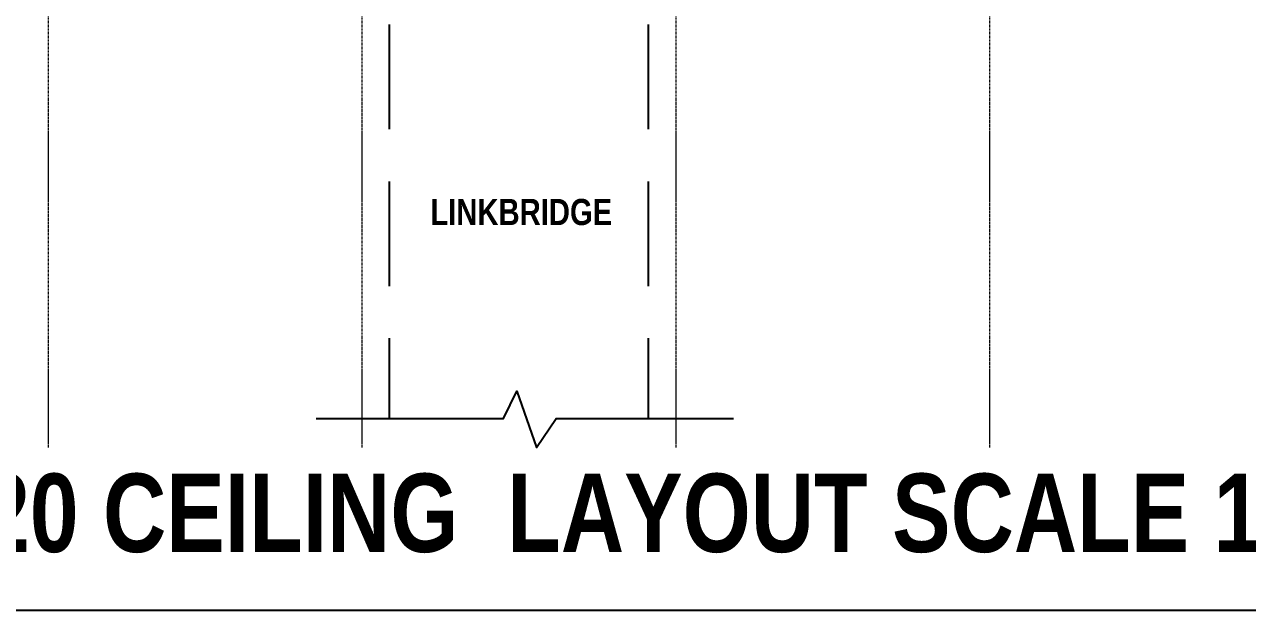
# Model space of a CAD drawing. Extents: x -15449 to 568150, y -1239737 to 53667.
# Drawn here: x 459514 to 506278, y -175944 to -153535 of the extents above; entities that cross this region are included whole.
import ezdxf

# ---------------------------------------------------------------- set-up
doc = ezdxf.new("R2010")
doc.units = 0
doc.header["$LTSCALE"] = 8
doc.linetypes.add('IDA - Grid Line', pattern=[3500, 2000, -500, 500, -500])
doc.linetypes.add('IDA - Hidden 2-1', pattern=[750, 500, -250])
doc.layers.get('0').update_dxf_attribs({"color": 1, "linetype": 'CONTINUOUS'})
doc.layers.get('Defpoints').update_dxf_attribs({"linetype": 'CONTINUOUS'})
doc.layers.add('000_CTCI_CSA', color=7, linetype='CONTINUOUS')
doc.layers.add('A-_ANOTGRID_E', color=7, linetype='CONTINUOUS', lineweight=9)
doc.styles.add('Site Area', font='arial.ttf', dxfattribs={"width": 0.8})

# ---------------------------------------------------------------- blocks, each defined once
blk = doc.blocks.new('column grid')
at = {"layer": 'A-_ANOTGRID_E', "color": 8, "linetype": 'IDA - Grid Line', "ltscale": 0.005, "true_color": 0x808080}
for p, q in [((-59404.4, 9427, 0), (-59404.4, -120414.2, 0)), ((-47404.4, 9427, 0), (-47404.4, -120414.2, 0)), ((-35404.4, 9427, 0), (-35404.4, -120414.2, 0)), ((-23404.4, 9427, 0), (-23404.4, -120414.2, 0))]:
    blk.add_line(p, q, dxfattribs=at)
at = {"layer": 'Defpoints', "color": 2, "elevation": 0}
blk.add_lwpolyline([(-127418.5, 34485), (48331.5, 34485), (48331.5, -126648), (-127418.5, -126648)], close=True, dxfattribs=at)
blk = doc.blocks.new('CTCI_Building Footprint and Grid')
at = {"color": 252}
blk.add_blockref('column grid', (1987651, -866033, 0), dxfattribs=at)

msp = doc.modelspace()

# ---------------------------------------------------------------- linework, layer by layer
at = {"layer": '000_CTCI_CSA', "color": 252, "linetype": 'IDA - Hidden 2-1'}
for p, q in [((473464.1147, -153535.3554, 0), (473464.1147, -168596.204, 0)), ((483364.1147, -153535.4228, 0), (483364.1147, -168596.6495, 0))]:
    msp.add_line(p, q, dxfattribs=at)
at = {"layer": '000_CTCI_CSA', "color": 252, "elevation": 0}
msp.add_lwpolyline([(470665.9438, -168596.6495), (477825.6147, -168596.6495), (478335.6147, -167558.6495), (479092.6147, -169714.6495), (479837.6147, -168596.6495), (486619.9438, -168596.6495)], dxfattribs=at)
at = {"layer": 'Defpoints', "color": 2}
msp.add_lwpolyline([(392400, -14811), (568150, -14811), (568150, -175944), (392400, -175944)], close=True, dxfattribs=at)

# ---------------------------------------------------------------- block references
at = {"layer": '000_CTCI_CSA', "color": 2}
msp.add_blockref('CTCI_Building Footprint and Grid', (-1467832.5298, 816737), dxfattribs=at)

# ---------------------------------------------------------------- texts
at = {"color": 252, "insert": (475032.5691, -160205.502, 0), "char_height": 1000, "attachment_point": 1, "style": 'Site Area'}
msp.add_mtext_dynamic_manual_height_columns('{\\fArial|b1|i0|c0|p34;LINKBRIDGE}', width=3027.311787, gutter_width=24254.764, heights=[0], dxfattribs=at)
at = {"color": 8, "true_color": 0x808080, "insert": (444067.9253, -170708.4135, 0), "char_height": 3000, "attachment_point": 1, "style": 'Site Area'}
msp.add_mtext_dynamic_manual_height_columns('{\\fArial|b1|i0|c0|p34;F10E2  L20 CEILING  LAYOUT SCALE 1:300 }', width=133992.306279, gutter_width=24254.764, heights=[0], dxfattribs=at)

doc.saveas('drawing.dxf')
